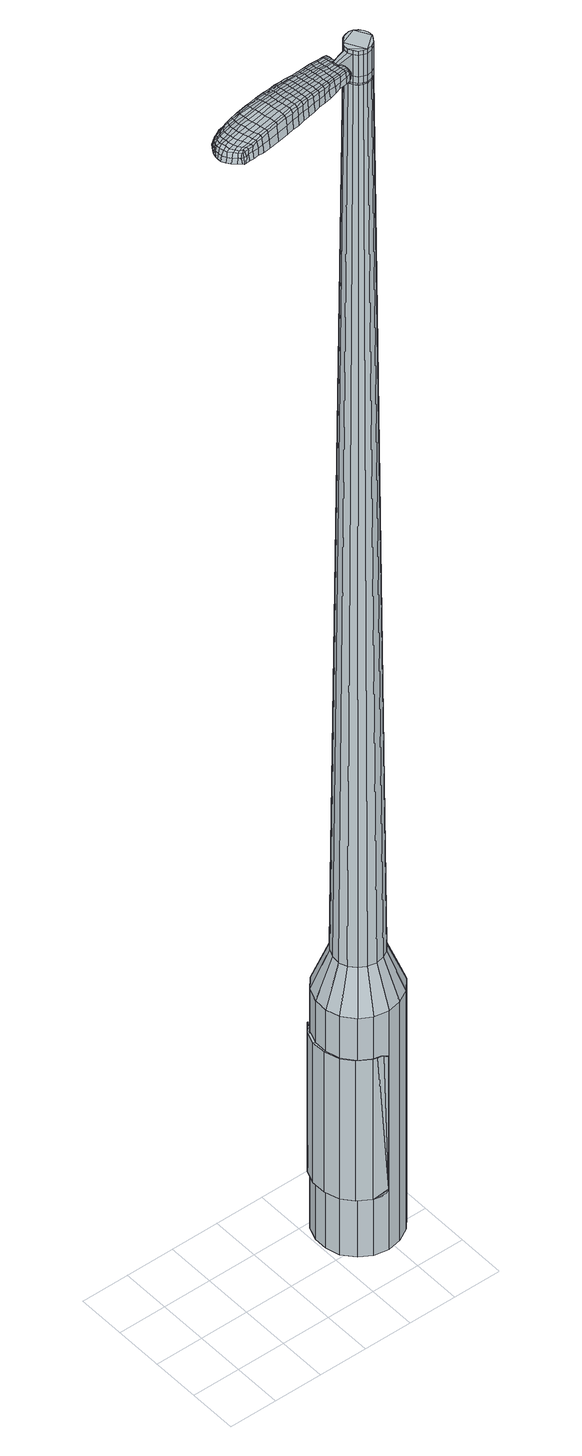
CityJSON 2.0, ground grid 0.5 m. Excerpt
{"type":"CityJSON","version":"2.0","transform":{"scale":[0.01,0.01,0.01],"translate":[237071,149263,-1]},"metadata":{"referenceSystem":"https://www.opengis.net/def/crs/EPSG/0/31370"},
"CityObjects":{
"object1":{"type":"GenericCityObject","attributes":{"cluster":267,"mean_distance_to_centroid":0.3,"new_centroid_x":237072.96,"new_centroid_y":149263.75,"mean_distance_to_camera":8.05,"H1":12.56,"H2":13.1,"Z_final":115.96,"cluster2":-1,"proj_x":237071.95,"proj_y":149257.54,"id_line":44023,"bearing_l":279.25,"distance":6.3,"orientation":"right","G_obj":189.25},"geometry":[{"type":"MultiSurface","lod":"2","boundaries":[[[0,1,2,3]],[[1,4,5,2]],[[4,6,7,5]],[[6,8,9,7]],[[8,10,11,9]],[[10,12,13,11]],[[12,14,15,13]],[[14,16,17,15]],[[16,18,19,17]],[[18,20,21,19]],[[20,22,23,21]],[[22,24,25,23]],[[24,26,27,25]],[[26,28,29,27]],[[28,30,31,29]],[[30,32,33,31]],[[32,34,35,33]],[[34,0,3,35]],[[36,37,38,39]],[[38,40,41,42]],[[41,43,42]],[[42,44,45,46]],[[45,47,46]],[[46,48,49,50]],[[49,51,50]],[[42,46,50,38]],[[50,52,39,38]],[[53,36,39]],[[2,5,7,35]],[[7,9,11,15]],[[11,13,15]],[[15,17,19,23]],[[19,21,23]],[[23,25,27,31]],[[27,29,31]],[[15,23,31,7]],[[31,33,35,7]],[[3,2,35]],[[1,0,54,55]],[[0,34,56,54]],[[34,32,57,56]],[[32,30,58,57]],[[30,28,59,58]],[[28,26,60,59]],[[26,24,61,60]],[[24,22,62,61]],[[22,20,63,62]],[[20,18,64,63]],[[18,16,65,64]],[[16,14,66,65]],[[14,12,67,66]],[[12,10,68,67]],[[10,8,69,68]],[[8,6,70,69]],[[6,4,71,70]],[[4,1,55,71]],[[55,54,72,73]],[[54,56,74,72]],[[56,57,75,74]],[[57,58,76,75]],[[58,59,77,76]],[[59,60,78,77]],[[60,61,79,78]],[[61,62,80,79]],[[62,63,81,80]],[[63,64,82,81]],[[64,65,83,82]],[[65,66,84,83]],[[66,67,85,84]],[[67,68,86,85]],[[68,69,87,86]],[[69,70,88,87]],[[70,71,89,88]],[[71,55,73,89]],[[90,91,92,93]],[[74,94,91,90]],[[95,96,94,74]],[[76,97,96,95]],[[98,99,97,76]],[[78,100,99,98]],[[101,102,100,78]],[[103,104,102,101]],[[105,106,104,103]],[[107,108,106,105]],[[83,109,108,107]],[[110,111,109,83]],[[85,112,111,110]],[[113,114,112,85]],[[87,115,114,113]],[[116,117,115,87]],[[89,118,117,116]],[[93,92,118,89]],[[119,120,121,122]],[[123,119,122,124]],[[125,123,124,126]],[[127,125,126,128]],[[129,127,128,130]],[[131,129,130,132]],[[133,131,132,134]],[[135,133,134,136]],[[137,135,136,138]],[[139,137,138,140]],[[141,139,140,142]],[[143,141,142,144]],[[145,143,144,146]],[[147,145,146,148]],[[149,147,148,150]],[[151,149,150,152]],[[73,72,90,93]],[[72,74,90]],[[75,95,74]],[[75,76,95]],[[77,98,76]],[[77,78,98]],[[79,101,78]],[[79,80,103,101]],[[80,81,105,103]],[[81,82,107,105]],[[82,83,107]],[[84,110,83]],[[84,85,110]],[[86,113,85]],[[86,87,113]],[[88,116,87]],[[88,89,116]],[[73,93,89]],[[153,154,92,91]],[[154,118,92]],[[155,117,118]],[[155,115,117]],[[156,114,115]],[[156,112,114]],[[157,111,112]],[[157,109,111]],[[158,108,109]],[[158,159,106,108]],[[159,160,104,106]],[[160,161,102,104]],[[161,100,102]],[[162,99,100]],[[162,97,99]],[[163,96,97]],[[163,94,96]],[[153,91,94]],[[39,52,151,164]],[[154,153,165,152]],[[53,39,164,120]],[[153,94,121,165]],[[36,53,120,119]],[[94,163,122,121]],[[37,36,119,123]],[[163,97,124,122]],[[38,37,123,125]],[[97,162,126,124]],[[40,38,125,127]],[[162,100,128,126]],[[41,40,127,129]],[[100,161,130,128]],[[43,41,129,131]],[[161,160,132,130]],[[42,43,131,133]],[[160,159,134,132]],[[44,42,133,135]],[[159,158,136,134]],[[45,44,135,137]],[[158,109,138,136]],[[47,45,137,139]],[[109,157,140,138]],[[46,47,139,141]],[[157,112,142,140]],[[48,46,141,143]],[[112,156,144,142]],[[49,48,143,145]],[[156,115,146,144]],[[51,49,145,147]],[[115,155,148,146]],[[50,51,147,149]],[[155,118,150,148]],[[52,50,149,151]],[[118,154,152,150]],[[151,152,166,167]],[[152,165,168,166]],[[165,121,169,168]],[[121,120,170,169]],[[120,164,171,170]],[[164,151,167,171]],[[172,173,174,175]],[[176,172,175,177]],[[172,176,178,179]],[[173,172,179,180]],[[181,182,183,184]],[[185,181,184,186]],[[181,185,187,188]],[[182,181,188,189]],[[190,191,192,193]],[[194,190,193,195]],[[190,194,196,197]],[[191,190,197,198]],[[199,200,201,202]],[[203,199,202,204]],[[199,203,205,206]],[[200,199,206,207]],[[208,209,210,211]],[[212,208,211,213]],[[208,212,214,215]],[[209,208,215,216]],[[217,218,219,220]],[[221,217,220,222]],[[217,221,223,224]],[[218,217,224,225]],[[226,227,228,229]],[[218,226,229,219]],[[226,218,225,230]],[[227,226,230,231]],[[232,233,234,235]],[[227,232,235,228]],[[232,227,231,236]],[[233,232,236,237]],[[238,176,177,239]],[[233,238,239,234]],[[238,233,237,240]],[[176,238,240,178]],[[241,242,243,244]],[[245,241,244,246]],[[241,245,247,248]],[[242,241,248,249]],[[250,251,252,253]],[[242,250,253,243]],[[250,242,249,254]],[[251,250,254,255]],[[256,257,258,259]],[[251,256,259,252]],[[256,251,255,260]],[[257,256,260,261]],[[262,263,264,265]],[[257,262,265,258]],[[262,257,261,266]],[[263,262,266,267]],[[268,173,180,269]],[[263,268,269,264]],[[268,263,267,270]],[[173,268,270,174]],[[271,272,273,274]],[[275,271,274,276]],[[271,275,277,278]],[[272,271,278,279]],[[280,281,282,283]],[[272,280,283,273]],[[280,272,279,284]],[[281,280,284,285]],[[286,287,288,289]],[[281,286,289,282]],[[286,281,285,290]],[[287,286,290,291]],[[292,185,186,293]],[[287,292,293,288]],[[292,287,291,294]],[[185,292,294,187]],[[295,296,297,298]],[[299,295,298,300]],[[295,299,301,302]],[[296,295,302,303]],[[304,305,306,307]],[[296,304,307,297]],[[304,296,303,308]],[[305,304,308,309]],[[310,311,312,313]],[[305,310,313,306]],[[310,305,309,314]],[[311,310,314,315]],[[316,317,318,319]],[[311,316,319,312]],[[316,311,315,320]],[[317,316,320,321]],[[322,182,189,323]],[[317,322,323,318]],[[322,317,321,324]],[[182,322,324,183]],[[325,211,210,326]],[[327,325,326,328]],[[325,327,329,330]],[[211,325,330,213]],[[331,327,328,332]],[[333,331,332,334]],[[331,333,335,336]],[[327,331,336,329]],[[337,333,334,338]],[[339,337,338,340]],[[337,339,341,342]],[[333,337,342,335]],[[343,339,340,344]],[[345,343,344,346]],[[343,345,347,348]],[[339,343,348,341]],[[349,345,346,350]],[[200,349,350,201]],[[349,200,207,351]],[[345,349,351,347]],[[352,353,198,197]],[[354,352,197,196]],[[352,354,355,356]],[[353,352,356,357]],[[358,359,357,356]],[[360,358,356,355]],[[358,360,361,362]],[[359,358,362,363]],[[364,365,363,362]],[[366,364,362,361]],[[364,366,367,368]],[[365,364,368,369]],[[370,371,369,368]],[[372,370,368,367]],[[370,372,205,203]],[[371,370,203,204]],[[373,374,375,376]],[[275,373,376,277]],[[373,275,276,377]],[[374,373,377,378]],[[379,194,195,380]],[[374,379,380,375]],[[379,374,378,381]],[[194,379,381,196]],[[382,383,384,385]],[[221,382,385,223]],[[382,221,222,386]],[[383,382,386,387]],[[388,389,390,391]],[[383,388,391,384]],[[388,383,387,392]],[[389,388,392,393]],[[394,191,198,395]],[[389,394,395,390]],[[394,389,393,396]],[[191,394,396,192]],[[397,398,399,400]],[[179,397,400,180]],[[397,179,178,401]],[[398,397,401,402]],[[403,404,405,406]],[[398,403,406,399]],[[403,398,402,407]],[[404,403,407,408]],[[409,202,201,410]],[[404,409,410,405]],[[409,404,408,411]],[[202,409,411,204]],[[412,413,414,415]],[[184,412,415,186]],[[412,184,183,416]],[[413,412,416,417]],[[418,206,205,419]],[[413,418,419,414]],[[418,413,417,420]],[[206,418,420,207]],[[421,422,423,424]],[[299,421,424,301]],[[421,299,300,425]],[[422,421,425,426]],[[427,212,213,428]],[[422,427,428,423]],[[427,422,426,429]],[[212,427,429,214]],[[430,431,432,433]],[[245,430,433,247]],[[430,245,246,434]],[[431,430,434,435]],[[436,437,438,439]],[[431,436,439,432]],[[436,431,435,440]],[[437,436,440,441]],[[442,209,216,443]],[[437,442,443,438]],[[442,437,441,444]],[[209,442,444,210]],[[445,446,435,434]],[[244,445,434,246]],[[445,244,243,447]],[[446,445,447,448]],[[449,450,441,440]],[[446,449,440,435]],[[449,446,448,451]],[[450,449,451,452]],[[453,326,210,444]],[[450,453,444,441]],[[453,450,452,454]],[[326,453,454,328]],[[455,456,457,458]],[[302,455,458,303]],[[455,302,301,424]],[[456,455,424,423]],[[459,330,329,460]],[[456,459,460,457]],[[459,456,423,428]],[[330,459,428,213]],[[461,462,448,447]],[[253,461,447,243]],[[461,253,252,463]],[[462,461,463,464]],[[465,466,452,451]],[[462,465,451,448]],[[465,462,464,467]],[[466,465,467,468]],[[469,332,328,454]],[[466,469,454,452]],[[469,466,468,470]],[[332,469,470,334]],[[471,472,473,474]],[[308,471,474,309]],[[471,308,303,458]],[[472,471,458,457]],[[475,336,335,476]],[[472,475,476,473]],[[475,472,457,460]],[[336,475,460,329]],[[477,478,464,463]],[[259,477,463,252]],[[477,259,258,479]],[[478,477,479,480]],[[481,482,468,467]],[[478,481,467,464]],[[481,478,480,483]],[[482,481,483,484]],[[485,338,334,470]],[[482,485,470,468]],[[485,482,484,486]],[[338,485,486,340]],[[487,488,489,490]],[[314,487,490,315]],[[487,314,309,474]],[[488,487,474,473]],[[491,342,341,492]],[[488,491,492,489]],[[491,488,473,476]],[[342,491,476,335]],[[493,494,480,479]],[[265,493,479,258]],[[493,265,264,495]],[[494,493,495,496]],[[497,498,484,483]],[[494,497,483,480]],[[497,494,496,499]],[[498,497,499,500]],[[501,344,340,486]],[[498,501,486,484]],[[501,498,500,502]],[[344,501,502,346]],[[503,504,505,506]],[[320,503,506,321]],[[503,320,315,490]],[[504,503,490,489]],[[507,348,347,508]],[[504,507,508,505]],[[507,504,489,492]],[[348,507,492,341]],[[509,510,496,495]],[[269,509,495,264]],[[509,269,180,400]],[[510,509,400,399]],[[511,512,500,499]],[[510,511,499,496]],[[511,510,399,406]],[[512,511,406,405]],[[513,350,346,502]],[[512,513,502,500]],[[513,512,405,410]],[[350,513,410,201]],[[514,515,417,416]],[[324,514,416,183]],[[514,324,321,506]],[[515,514,506,505]],[[516,351,207,420]],[[515,516,420,417]],[[516,515,505,508]],[[351,516,508,347]],[[517,518,378,377]],[[274,517,377,276]],[[517,274,273,519]],[[518,517,519,520]],[[521,354,196,381]],[[518,521,381,378]],[[521,518,520,522]],[[354,521,522,355]],[[523,524,525,526]],[[224,523,526,225]],[[523,224,223,385]],[[524,523,385,384]],[[527,528,529,530]],[[524,527,530,525]],[[527,524,384,391]],[[528,527,391,390]],[[531,353,357,532]],[[528,531,532,529]],[[531,528,390,395]],[[353,531,395,198]],[[533,534,520,519]],[[283,533,519,273]],[[533,283,282,535]],[[534,533,535,536]],[[537,360,355,522]],[[534,537,522,520]],[[537,534,536,538]],[[360,537,538,361]],[[539,540,541,542]],[[230,539,542,231]],[[539,230,225,526]],[[540,539,526,525]],[[543,544,545,546]],[[540,543,546,541]],[[543,540,525,530]],[[544,543,530,529]],[[547,359,363,548]],[[544,547,548,545]],[[547,544,529,532]],[[359,547,532,357]],[[549,550,536,535]],[[289,549,535,282]],[[549,289,288,551]],[[550,549,551,552]],[[553,366,361,538]],[[550,553,538,536]],[[553,550,552,554]],[[366,553,554,367]],[[555,556,557,558]],[[236,555,558,237]],[[555,236,231,542]],[[556,555,542,541]],[[559,560,561,562]],[[556,559,562,557]],[[559,556,541,546]],[[560,559,546,545]],[[563,365,369,564]],[[560,563,564,561]],[[563,560,545,548]],[[365,563,548,363]],[[565,566,552,551]],[[293,565,551,288]],[[565,293,186,415]],[[566,565,415,414]],[[567,372,367,554]],[[566,567,554,552]],[[567,566,414,419]],[[372,567,419,205]],[[568,569,402,401]],[[240,568,401,178]],[[568,240,237,558]],[[569,568,558,557]],[[570,571,408,407]],[[569,570,407,402]],[[570,569,557,562]],[[571,570,562,561]],[[572,371,204,411]],[[571,572,411,408]],[[572,571,561,564]],[[371,572,564,369]],[[573,574,575,576]],[[576,575,577,578]],[[579,577,575,580]],[[580,575,574,581]],[[582,583,584,585]],[[585,584,586,587]],[[588,586,584,589]],[[589,584,583,590]],[[591,592,593,594]],[[594,593,595,596]],[[597,595,593,598]],[[598,593,592,599]],[[600,601,602,603]],[[603,602,604,605]],[[606,604,602,607]],[[607,602,601,608]],[[609,610,611,612]],[[612,611,613,614]],[[615,613,611,616]],[[616,611,610,617]],[[618,619,620,621]],[[621,620,622,623]],[[624,622,620,625]],[[625,620,619,626]],[[627,628,629,630]],[[630,629,619,618]],[[626,619,629,631]],[[631,629,628,632]],[[633,634,635,636]],[[636,635,628,627]],[[632,628,635,637]],[[637,635,634,638]],[[578,577,639,640]],[[640,639,634,633]],[[638,634,639,641]],[[641,639,577,579]],[[642,643,644,645]],[[645,644,646,647]],[[648,646,644,649]],[[649,644,643,650]],[[651,652,653,654]],[[654,653,643,642]],[[650,643,653,655]],[[655,653,652,656]],[[657,658,659,660]],[[660,659,652,651]],[[656,652,659,661]],[[661,659,658,662]],[[663,664,665,666]],[[666,665,658,657]],[[662,658,665,667]],[[667,665,664,668]],[[581,574,669,670]],[[670,669,664,663]],[[668,664,669,671]],[[671,669,574,573]],[[672,673,674,675]],[[675,674,676,677]],[[678,676,674,679]],[[679,674,673,680]],[[681,682,683,684]],[[684,683,673,672]],[[680,673,683,685]],[[685,683,682,686]],[[687,688,689,690]],[[690,689,682,681]],[[686,682,689,691]],[[691,689,688,692]],[[587,586,693,694]],[[694,693,688,687]],[[692,688,693,695]],[[695,693,586,588]],[[696,697,698,699]],[[699,698,700,701]],[[702,700,698,703]],[[703,698,697,704]],[[705,706,707,708]],[[708,707,697,696]],[[704,697,707,709]],[[709,707,706,710]],[[711,712,713,714]],[[714,713,706,705]],[[710,706,713,715]],[[715,713,712,716]],[[717,718,719,720]],[[720,719,712,711]],[[716,712,719,721]],[[721,719,718,722]],[[590,583,723,724]],[[724,723,718,717]],[[722,718,723,725]],[[725,723,583,582]],[[609,612,726,727]],[[727,726,728,729]],[[730,728,726,731]],[[731,726,612,614]],[[729,728,732,733]],[[733,732,734,735]],[[736,734,732,737]],[[737,732,728,730]],[[735,734,738,739]],[[739,738,740,741]],[[742,740,738,743]],[[743,738,734,736]],[[741,740,744,745]],[[745,744,746,747]],[[748,746,744,749]],[[749,744,740,742]],[[747,746,750,751]],[[751,750,601,600]],[[608,601,750,752]],[[752,750,746,748]],[[599,753,754,598]],[[598,754,755,597]],[[756,755,754,757]],[[757,754,753,758]],[[758,759,760,757]],[[757,760,761,756]],[[762,761,760,763]],[[763,760,759,764]],[[764,765,766,763]],[[763,766,767,762]],[[768,767,766,769]],[[769,766,765,770]],[[770,771,772,769]],[[769,772,773,768]],[[606,773,772,604]],[[604,772,771,605]],[[774,775,776,777]],[[777,776,676,678]],[[677,676,776,778]],[[778,776,775,779]],[[596,595,780,781]],[[781,780,775,774]],[[779,775,780,782]],[[782,780,595,597]],[[783,784,785,786]],[[786,785,622,624]],[[623,622,785,787]],[[787,785,784,788]],[[789,790,791,792]],[[792,791,784,783]],[[788,784,791,793]],[[793,791,790,794]],[[599,592,795,796]],[[796,795,790,789]],[[794,790,795,797]],[[797,795,592,591]],[[798,799,800,801]],[[801,800,580,581]],[[579,580,800,802]],[[802,800,799,803]],[[804,805,806,807]],[[807,806,799,798]],[[803,799,806,808]],[[808,806,805,809]],[[600,603,810,811]],[[811,810,805,804]],[[809,805,810,812]],[[812,810,603,605]],[[813,814,815,816]],[[816,815,585,587]],[[582,585,815,817]],[[817,815,814,818]],[[606,607,819,820]],[[820,819,814,813]],[[818,814,819,821]],[[821,819,607,608]],[[822,823,824,825]],[[825,824,700,702]],[[701,700,824,826]],[[826,824,823,827]],[[614,613,828,829]],[[829,828,823,822]],[[827,823,828,830]],[[830,828,613,615]],[[831,832,833,834]],[[834,833,646,648]],[[647,646,833,835]],[[835,833,832,836]],[[837,838,839,840]],[[840,839,832,831]],[[836,832,839,841]],[[841,839,838,842]],[[617,610,843,844]],[[844,843,838,837]],[[842,838,843,845]],[[845,843,610,609]],[[836,846,847,835]],[[835,847,645,647]],[[642,645,847,848]],[[848,847,846,849]],[[842,850,851,841]],[[841,851,846,836]],[[849,846,851,852]],[[852,851,850,853]],[[609,727,854,845]],[[845,854,850,842]],[[853,850,854,855]],[[855,854,727,729]],[[856,857,858,859]],[[859,858,703,704]],[[702,703,858,825]],[[825,858,857,822]],[[730,731,860,861]],[[861,860,857,856]],[[822,857,860,829]],[[829,860,731,614]],[[849,862,848]],[[848,862,654,642]],[[651,654,862,863]],[[853,864,865,852]],[[852,865,862,849]],[[863,862,865,866]],[[866,865,864,867]],[[729,733,868,855]],[[855,868,864,853]],[[867,864,868,869]],[[869,868,733,735]],[[870,871,872,873]],[[873,872,709,710]],[[704,709,872,859]],[[859,872,871,856]],[[736,737,874,875]],[[875,874,871,870]],[[856,871,874,861]],[[861,874,737,730]],[[876,877,863]],[[863,877,660,651]],[[657,660,877,878]],[[878,877,876,879]],[[867,880,881,866]],[[866,881,876,863]],[[879,876,881,882]],[[882,881,880,883]],[[735,739,884,869]],[[869,884,880,867]],[[883,880,884,885]],[[885,884,739,741]],[[886,887,888,889]],[[889,888,715,716]],[[710,715,888,873]],[[873,888,887,870]],[[742,743,890,891]],[[891,890,887,886]],[[870,887,890,875]],[[875,890,743,736]],[[879,892,893,878]],[[878,893,666,657]],[[663,666,893,894]],[[894,893,892,895]],[[883,896,897,882]],[[882,897,892,879]],[[895,892,897,898]],[[898,897,896,899]],[[741,745,900,885]],[[885,900,896,883]],[[899,896,900,901]],[[901,900,745,747]],[[902,903,904,905]],[[905,904,721,722]],[[716,721,904,889]],[[889,904,903,886]],[[748,749,906,907]],[[907,906,903,902]],[[886,903,906,891]],[[891,906,749,742]],[[895,908,909,894]],[[894,909,670,663]],[[581,670,909,801]],[[801,909,908,798]],[[899,910,911,898]],[[898,911,908,895]],[[798,908,911,807]],[[807,911,910,804]],[[747,751,912,901]],[[901,912,910,899]],[[804,910,912,811]],[[811,912,751,600]],[[818,913,914,817]],[[817,914,725,582]],[[722,725,914,905]],[[905,914,913,902]],[[608,752,915,821]],[[821,915,913,818]],[[902,913,915,907]],[[907,915,752,748]],[[779,916,917,778]],[[778,917,675,677]],[[672,675,917,918]],[[918,917,916,919]],[[597,755,920,782]],[[782,920,916,779]],[[919,916,920,921]],[[921,920,755,756]],[[922,923,924,925]],[[925,924,625,626]],[[624,625,924,786]],[[786,924,923,783]],[[926,927,928,929]],[[929,928,923,922]],[[783,923,928,792]],[[792,928,927,789]],[[758,753,930,931]],[[931,930,927,926]],[[789,927,930,796]],[[796,930,753,599]],[[919,932,933,918]],[[918,933,684,672]],[[681,684,933,934]],[[934,933,932,935]],[[756,761,936,921]],[[921,936,932,919]],[[935,932,936,937]],[[937,936,761,762]],[[938,939,940,941]],[[941,940,631,632]],[[626,631,940,925]],[[925,940,939,922]],[[942,943,944,945]],[[945,944,939,938]],[[922,939,944,929]],[[929,944,943,926]],[[764,759,946,947]],[[947,946,943,942]],[[926,943,946,931]],[[931,946,759,758]],[[935,948,949,934]],[[934,949,690,681]],[[687,690,949,950]],[[950,949,948,951]],[[762,767,952,937]],[[937,952,948,935]],[[951,948,952,953]],[[953,952,767,768]],[[954,955,956,957]],[[957,956,637,638]],[[632,637,956,941]],[[941,956,955,938]],[[958,959,960,961]],[[961,960,955,954]],[[938,955,960,945]],[[945,960,959,942]],[[770,765,962,963]],[[963,962,959,958]],[[942,959,962,947]],[[947,962,765,764]],[[951,964,965,950]],[[950,965,694,687]],[[587,694,965,816]],[[816,965,964,813]],[[768,773,966,953]],[[953,966,964,951]],[[813,964,966,820]],[[820,966,773,606]],[[803,967,968,802]],[[802,968,641,579]],[[638,641,968,957]],[[957,968,967,954]],[[809,969,970,808]],[[808,970,967,803]],[[954,967,970,961]],[[961,970,969,958]],[[605,771,971,812]],[[812,971,969,809]],[[958,969,971,963]],[[963,971,771,770]],[[573,576,175,174]],[[576,578,177,175]],[[588,589,188,187]],[[589,590,189,188]],[[591,594,193,192]],[[594,596,195,193]],[[615,616,215,214]],[[616,617,216,215]],[[618,621,220,219]],[[621,623,222,220]],[[627,630,229,228]],[[630,618,219,229]],[[633,636,235,234]],[[636,627,228,235]],[[578,640,239,177]],[[640,633,234,239]],[[648,649,248,247]],[[649,650,249,248]],[[650,655,254,249]],[[655,656,255,254]],[[656,661,260,255]],[[661,662,261,260]],[[662,667,266,261]],[[667,668,267,266]],[[668,671,270,267]],[[671,573,174,270]],[[678,679,278,277]],[[679,680,279,278]],[[680,685,284,279]],[[685,686,285,284]],[[686,691,290,285]],[[691,692,291,290]],[[692,695,294,291]],[[695,588,187,294]],[[696,699,298,297]],[[699,701,300,298]],[[705,708,307,306]],[[708,696,297,307]],[[711,714,313,312]],[[714,705,306,313]],[[717,720,319,318]],[[720,711,312,319]],[[590,724,323,189]],[[724,717,318,323]],[[774,777,376,375]],[[777,678,277,376]],[[596,781,380,195]],[[781,774,375,380]],[[623,787,386,222]],[[787,788,387,386]],[[788,793,392,387]],[[793,794,393,392]],[[794,797,396,393]],[[797,591,192,396]],[[701,826,425,300]],[[826,827,426,425]],[[827,830,429,426]],[[830,615,214,429]],[[831,834,433,432]],[[834,648,247,433]],[[837,840,439,438]],[[840,831,432,439]],[[617,844,443,216]],[[844,837,438,443]],[[972,973,974,975]],[[976,977,975,974]],[[978,979,980,981]],[[982,983,984,985]],[[973,986,987,974]],[[988,976,974,987]],[[989,978,981,990]],[[991,992,983,982]],[[986,993,994,987]],[[994,995,988,987]],[[996,989,990,997]],[[998,992,991,999]],[[993,1000,1001,994]],[[1001,1002,995,994]],[[1003,996,997,1004]],[[1005,998,999,1006]],[[1007,1008,1009,1010]],[[1011,1012,1008,1007]],[[1011,1013,1014,1012]],[[1013,1015,1016,1014]],[[1017,1018,1019,1020]],[[1021,1022,1018,1017]],[[1023,1024,1022,1021]],[[1025,1026,1024,1023]],[[1020,1009,1008,1017]],[[1017,1008,1012,1021]],[[1012,1014,1023,1021]],[[1014,1016,1025,1023]],[[981,980,977,976]],[[990,981,976,988]],[[995,997,990,988]],[[1002,1004,997,995]],[[982,985,979,978]],[[991,982,978,989]],[[999,991,989,996]],[[1006,999,996,1003]],[[983,1007,1010,984]],[[992,1011,1007,983]],[[1013,1011,992,998]],[[1015,1013,998,1005]],[[1027,1028,1029,1030]],[[1029,1031,1032,1033]],[[1029,1033,1034,1035]],[[1029,1035,1030]],[[1036,1027,1030,1037]],[[1038,1037,1030,1039]],[[1040,1039,1030]],[[1041,1029,1028,1042]],[[1043,1041,1042,1044]],[[1045,1043,1044,1046]],[[1047,1045,1046,1048]],[[1049,1047,1048,1050]],[[1050,1051,1052,1053]],[[1050,1053,1054,1055]],[[1050,1055,1056,1057]],[[1056,1058,1059,1060]],[[1056,1060,1061,1062]],[[1056,1062,1057]],[[1050,1057,1049]],[[1063,1064,1028,1027]],[[1065,1066,1031,1029]],[[1067,1068,1040,1030]],[[1064,1069,1042,1028]],[[1070,1065,1029,1041]],[[1069,1071,1044,1042]],[[1072,1070,1041,1043]],[[1071,1073,1046,1044]],[[1074,1072,1043,1045]],[[1073,1075,1048,1046]],[[1076,1074,1045,1047]],[[1075,1077,1050,1048]],[[1078,1076,1047,1049]],[[1077,1079,1051,1050]],[[1080,1081,1058,1056]],[[1082,1078,1049,1057]],[[1052,1051,1079,1083]],[[1053,1052,1083,1084]],[[1054,1053,1084,1085]],[[1055,1054,1085,1086]],[[1056,1055,1086,1080]],[[1087,1063,1027,1036]],[[1088,1087,1036,1037]],[[1089,1088,1037,1038]],[[1090,1089,1038,1039]],[[1068,1090,1039,1040]],[[1032,1031,1066,1091]],[[1059,1058,1081,1092]],[[1033,1032,1091,1093]],[[1034,1033,1093,1094]],[[1035,1034,1094,1095]],[[1030,1035,1095,1067]],[[1060,1059,1092,1096]],[[1061,1060,1096,1097]],[[1062,1061,1097,1098]],[[1057,1062,1098,1082]]]}]}
},
"vertices":[
[153,67,384],[153,81,384],[153,81,96],[153,67,96],[158,95,384],[158,95,96],[168,106,384],[168,106,96],[180,113,384],[180,113,96],[195,116,384],[195,116,96],[209,113,384],[209,113,96],[222,106,384],[222,106,96],[231,94,384],[231,94,96],[236,80,384],[236,80,96],[236,66,384],[236,66,96],[231,52,384],[231,52,96],[221,41,384],[221,41,96],[208,34,384],[208,34,96],[194,31,384],[194,31,96],[179,34,384],[179,34,96],[167,41,384],[167,41,96],[157,53,384],[157,53,96],[186,63,1524],[190,61,1524],[194,60,1524],[181,71,1524],[199,61,1524],[203,63,1524],[208,71,1524],[206,67,1524],[208,76,1524],[206,80,1524],[199,86,1524],[203,84,1524],[195,87,1524],[190,86,1524],[183,80,1524],[186,84,1524],[181,76,1524],[183,67,1524],[169,69,429],[170,78,429],[172,61,429],[178,54,429],[185,50,429],[194,48,429],[203,50,429],[210,54,429],[216,61,429],[219,69,429],[219,78,429],[216,86,429],[211,93,429],[203,97,429],[195,99,429],[186,97,429],[178,93,429],[173,86,429],[181,71,1483],[181,76,1483],[183,67,1483],[186,63,1483],[190,61,1483],[194,60,1483],[199,61,1483],[203,63,1483],[206,67,1483],[208,71,1483],[208,76,1483],[206,80,1483],[203,84,1483],[199,86,1483],[195,87,1483],[190,86,1483],[186,84,1483],[183,80,1483],[182,71,1483],[182,71,1485],[182,76,1485],[182,76,1483],[183,67,1485],[186,64,1483],[186,64,1485],[190,61,1485],[194,61,1483],[194,61,1485],[199,61,1485],[202,64,1483],[202,64,1485],[205,67,1483],[205,67,1485],[207,71,1483],[207,71,1485],[207,76,1483],[207,76,1485],[206,80,1485],[203,83,1483],[203,83,1485],[199,86,1485],[195,86,1483],[195,86,1485],[190,86,1485],[186,83,1483],[186,83,1485],[183,80,1485],[186,63,1519],[183,67,1519],[183,67,1493],[186,63,1493],[190,61,1519],[190,61,1493],[194,60,1519],[194,60,1493],[199,61,1519],[199,61,1493],[203,63,1519],[203,63,1493],[206,67,1519],[206,67,1493],[208,71,1519],[208,71,1493],[208,76,1519],[208,76,1493],[206,80,1519],[206,80,1493],[203,84,1519],[203,84,1493],[199,86,1519],[199,86,1493],[195,87,1519],[195,87,1493],[190,86,1519],[190,86,1493],[186,84,1519],[186,84,1493],[183,80,1519],[183,80,1493],[181,76,1519],[181,76,1493],[181,71,1485],[181,76,1485],[186,84,1485],[195,87,1485],[203,84,1485],[208,76,1485],[208,71,1485],[206,67,1485],[203,63,1485],[194,60,1485],[186,63,1485],[181,71,1519],[181,71,1493],[162,71,1513],[162,71,1518],[163,68,1513],[163,65,1513],[163,65,1518],[163,68,1518],[86,76,1519],[93,77,1518],[92,78,1509],[85,77,1510],[78,75,1519],[76,76,1510],[79,73,1526],[88,74,1525],[95,75,1525],[92,38,1519],[99,39,1518],[100,41,1525],[93,39,1525],[84,36,1519],[85,38,1526],[83,34,1510],[91,36,1510],[98,37,1509],[17,43,1519],[17,47,1519],[16,47,1513],[16,43,1513],[19,39,1519],[18,39,1513],[20,40,1524],[19,43,1524],[18,47,1524],[90,55,1530],[97,56,1529],[97,60,1529],[90,58,1530],[81,54,1531],[81,57,1531],[82,50,1530],[91,51,1530],[98,53,1529],[170,68,1512],[169,71,1512],[168,71,1517],[169,68,1517],[170,65,1512],[169,65,1517],[169,65,1506],[169,68,1506],[169,71,1506],[28,65,1519],[31,66,1519],[30,67,1512],[27,66,1512],[26,64,1518],[25,65,1512],[27,63,1522],[29,64,1523],[32,65,1524],[36,67,1519],[41,68,1519],[40,70,1512],[35,68,1512],[37,66,1524],[42,67,1525],[47,70,1519],[55,71,1519],[53,72,1511],[46,71,1511],[48,68,1526],[56,70,1526],[66,73,1519],[65,74,1510],[67,72,1526],[160,83,1513],[152,83,1513],[153,82,1518],[161,82,1517],[165,84,1512],[165,83,1516],[164,84,1506],[159,84,1507],[151,84,1507],[145,82,1514],[137,81,1515],[138,80,1520],[146,81,1519],[144,83,1507],[136,82,1507],[130,80,1515],[122,80,1516],[124,78,1522],[131,79,1521],[129,82,1508],[121,81,1508],[115,79,1517],[108,78,1517],[109,77,1524],[116,78,1523],[114,80,1508],[106,79,1509],[101,77,1518],[102,76,1524],[99,79,1509],[33,29,1519],[36,30,1519],[37,31,1524],[33,31,1523],[31,30,1518],[31,31,1522],[30,28,1512],[32,28,1512],[36,28,1512],[41,30,1519],[47,30,1519],[47,32,1525],[42,31,1524],[40,28,1512],[46,29,1512],[53,31,1519],[61,32,1519],[61,34,1526],[53,32,1526],[52,29,1511],[60,30,1511],[72,34,1519],[73,36,1526],[71,32,1510],[165,53,1513],[157,52,1513],[156,51,1507],[164,52,1507],[170,55,1512],[169,54,1506],[169,56,1516],[165,55,1517],[158,53,1518],[150,50,1514],[142,49,1515],[142,47,1507],[149,49,1507],[150,52,1519],[143,50,1520],[135,47,1515],[128,45,1516],[127,44,1508],[134,45,1508],[136,48,1521],[129,47,1522],[121,44,1517],[113,42,1517],[112,40,1509],[120,42,1508],[121,45,1523],[114,44,1524],[106,41,1518],[105,39,1509],[107,42,1524],[163,67,1519],[163,70,1519],[156,66,1520],[156,69,1520],[156,63,1520],[164,64,1519],[149,65,1522],[148,68,1522],[141,64,1523],[141,66,1523],[142,61,1523],[149,62,1521],[134,62,1524],[133,65,1524],[127,61,1525],[126,64,1525],[127,58,1525],[134,59,1524],[119,60,1526],[119,63,1526],[112,59,1527],[112,62,1527],[113,55,1527],[120,57,1526],[105,58,1528],[104,61,1528],[105,54,1528],[22,44,1527],[21,48,1527],[23,40,1526],[28,41,1527],[26,45,1528],[26,48,1528],[32,46,1529],[32,49,1529],[34,42,1528],[41,43,1530],[40,47,1530],[39,50,1530],[47,48,1531],[46,52,1531],[48,44,1530],[57,45,1531],[56,49,1531],[55,53,1531],[69,51,1531],[68,55,1531],[69,48,1531],[28,30,1518],[26,32,1519],[25,31,1513],[28,29,1513],[30,31,1523],[27,33,1523],[22,35,1519],[21,35,1513],[24,36,1524],[24,63,1518],[22,61,1518],[23,60,1523],[25,62,1523],[23,64,1513],[21,61,1513],[20,58,1519],[18,54,1519],[19,54,1524],[21,58,1523],[19,58,1513],[17,54,1513],[17,51,1519],[18,51,1524],[16,50,1513],[88,73,1528],[88,71,1528],[95,72,1528],[95,74,1527],[79,72,1528],[79,70,1529],[88,68,1529],[89,65,1530],[96,66,1529],[96,69,1528],[80,67,1529],[80,64,1530],[89,62,1530],[96,63,1529],[80,60,1531],[93,41,1528],[93,43,1529],[84,41,1529],[84,39,1528],[100,42,1527],[100,45,1528],[92,47,1529],[83,45,1530],[99,48,1528],[172,56,1512],[171,58,1512],[170,59,1517],[170,57,1517],[171,55,1506],[171,58,1506],[171,62,1512],[170,62,1517],[170,61,1506],[168,83,1512],[168,81,1512],[167,82,1506],[167,84,1506],[166,82,1517],[167,80,1517],[168,79,1512],[169,76,1512],[168,77,1506],[167,79,1506],[167,78,1517],[167,76,1517],[169,74,1512],[168,74,1506],[168,73,1517],[161,81,1519],[161,80,1519],[154,80,1520],[154,79,1520],[162,77,1519],[162,75,1519],[154,76,1520],[155,74,1520],[163,72,1519],[155,71,1520],[165,56,1519],[165,58,1519],[157,56,1520],[158,54,1520],[164,61,1519],[157,60,1520],[146,80,1521],[147,78,1521],[139,79,1522],[139,77,1522],[147,76,1521],[147,73,1521],[140,75,1522],[140,72,1523],[148,70,1522],[140,69,1523],[150,53,1521],[150,55,1521],[143,53,1522],[143,51,1522],[150,58,1521],[142,57,1522],[131,78,1523],[132,76,1523],[124,77,1524],[124,75,1524],[132,74,1523],[133,71,1524],[125,73,1525],[125,70,1525],[133,68,1524],[126,67,1525],[136,50,1523],[136,52,1523],[128,50,1524],[129,48,1524],[135,55,1524],[128,54,1525],[117,76,1525],[117,74,1525],[110,75,1526],[110,73,1526],[117,72,1526],[118,69,1526],[110,71,1527],[111,68,1527],[118,66,1526],[111,65,1527],[121,47,1525],[121,49,1525],[114,48,1526],[114,45,1526],[120,53,1526],[113,51,1527],[102,75,1527],[103,73,1527],[103,70,1527],[103,67,1528],[104,64,1528],[107,44,1527],[107,46,1527],[106,50,1528],[32,32,1525],[29,33,1525],[35,32,1526],[33,34,1526],[26,36,1526],[30,37,1527],[28,62,1525],[26,61,1525],[30,61,1526],[31,63,1525],[24,58,1525],[22,55,1526],[26,56,1527],[28,59,1526],[21,51,1526],[26,52,1527],[41,32,1526],[39,34,1527],[47,33,1527],[45,35,1528],[36,38,1528],[43,39,1529],[36,64,1526],[35,63,1527],[41,64,1528],[42,66,1527],[33,60,1527],[32,57,1528],[39,58,1529],[40,61,1528],[32,53,1528],[39,54,1530],[53,34,1528],[52,36,1529],[61,35,1528],[60,37,1529],[50,40,1529],[58,41,1530],[48,67,1528],[47,65,1528],[56,66,1529],[56,68,1528],[47,62,1529],[46,59,1530],[55,60,1530],[55,64,1530],[46,55,1530],[55,57,1531],[73,37,1529],[72,39,1529],[71,43,1530],[68,70,1528],[67,68,1529],[67,65,1530],[67,62,1530],[68,59,1531],[92,76,1509],[94,75,1518],[87,74,1518],[85,75,1509],[78,73,1519],[77,74,1510],[79,71,1525],[88,72,1525],[95,73,1525],[100,43,1525],[99,41,1518],[92,40,1518],[93,41,1525],[83,38,1519],[84,40,1525],[82,36,1510],[91,38,1509],[98,39,1509],[18,47,1513],[19,47,1519],[19,44,1519],[18,44,1513],[21,40,1519],[20,40,1513],[22,41,1524],[21,44,1524],[20,47,1524],[97,59,1528],[97,56,1528],[90,55,1529],[89,58,1529],[81,54,1529],[80,57,1529],[82,50,1529],[90,52,1529],[98,53,1528],[166,70,1516],[167,71,1512],[168,68,1512],[167,68,1516],[168,65,1512],[167,65,1516],[167,65,1506],[167,68,1506],[166,71,1506],[31,65,1512],[32,64,1519],[29,63,1518],[28,64,1512],[27,62,1518],[26,63,1512],[28,61,1522],[29,62,1523],[33,63,1523],[41,68,1512],[42,66,1519],[37,65,1519],[35,66,1512],[37,64,1524],[43,65,1525],[54,70,1511],[55,69,1519],[48,68,1519],[46,69,1511],[49,67,1525],[56,68,1526],[67,71,1519],[65,72,1510],[68,70,1526],[153,80,1518],[152,81,1513],[160,81,1513],[161,81,1517],[165,82,1512],[164,81,1515],[164,82,1506],[159,82,1506],[151,82,1507],[138,78,1520],[137,79,1514],[145,80,1514],[146,79,1519],[144,81,1507],[136,80,1507],[124,76,1522],[123,78,1516],[130,78,1515],[131,77,1521],[129,80,1508],[121,79,1508],[109,75,1523],[108,76,1517],[115,77,1516],[116,76,1522],[114,78,1508],[106,77,1508],[101,75,1517],[102,74,1524],[99,77,1509],[37,33,1523],[36,32,1519],[33,31,1518],[33,33,1523],[31,32,1518],[32,32,1522],[31,30,1512],[33,30,1512],[36,30,1512],[47,34,1525],[47,32,1519],[41,32,1519],[42,33,1524],[40,30,1512],[46,31,1512],[61,36,1526],[61,34,1519],[53,33,1519],[53,34,1525],[52,31,1511],[60,32,1511],[72,36,1519],[73,37,1526],[71,34,1510],[156,52,1507],[157,54,1513],[164,55,1513],[163,54,1506],[169,57,1512],[168,56,1506],[168,57,1515],[164,56,1517],[157,55,1518],[141,49,1507],[142,50,1514],[149,52,1514],[148,51,1507],[150,53,1519],[143,52,1520],[126,46,1508],[127,47,1516],[135,49,1515],[134,47,1508],[135,50,1521],[128,49,1522],[112,42,1508],[113,44,1517],[120,46,1516],[119,44,1508],[121,47,1522],[114,46,1523],[106,42,1517],[105,41,1509],[107,44,1524],[162,67,1518],[162,70,1518],[155,66,1519],[155,69,1519],[156,63,1519],[163,64,1518],[148,65,1520],[148,67,1520],[141,64,1521],[140,66,1521],[141,61,1521],[148,62,1520],[133,62,1523],[133,65,1523],[126,61,1524],[126,64,1524],[127,58,1524],[134,59,1523],[119,60,1525],[118,63,1525],[111,59,1526],[111,62,1526],[112,56,1526],[119,57,1525],[104,58,1527],[104,61,1527],[105,54,1527],[22,48,1526],[23,44,1526],[24,41,1525],[28,41,1526],[27,45,1526],[26,48,1526],[33,49,1528],[33,46,1528],[34,42,1527],[41,43,1528],[40,47,1529],[40,50,1529],[47,52,1530],[47,48,1530],[48,44,1529],[57,46,1530],[56,50,1530],[55,53,1530],[68,55,1530],[68,52,1530],[69,48,1530],[27,33,1513],[27,34,1518],[29,32,1518],[29,31,1512],[31,33,1523],[28,34,1523],[24,37,1519],[23,36,1513],[25,37,1523],[25,59,1523],[24,59,1518],[25,61,1518],[27,61,1523],[24,62,1512],[23,60,1512],[21,54,1523],[20,54,1519],[22,57,1519],[23,57,1523],[21,57,1513],[19,54,1513],[19,50,1519],[20,50,1524],[18,50,1513],[95,71,1527],[88,70,1527],[88,71,1527],[95,72,1526],[80,70,1527],[79,69,1528],[96,65,1528],[89,65,1528],[88,68,1528],[95,69,1527],[80,66,1528],[80,63,1529],[89,61,1529],[96,62,1528],[80,60,1529],[84,42,1528],[92,44,1527],[93,42,1527],[84,41,1527],[99,44,1526],[99,45,1527],[91,47,1528],[83,46,1528],[98,49,1527],[168,58,1516],[169,58,1512],[170,57,1512],[169,58,1516],[169,56,1506],[168,57,1506],[169,61,1512],[168,62,1516],[168,61,1506],[165,81,1506],[166,81,1512],[166,82,1512],[165,82,1506],[165,81,1516],[165,80,1516],[165,76,1506],[166,76,1512],[166,79,1512],[165,79,1506],[165,78,1516],[166,75,1516],[167,73,1512],[166,73,1506],[166,73,1516],[160,79,1518],[160,80,1518],[153,79,1519],[153,78,1519],[161,75,1518],[161,77,1518],[154,76,1519],[154,74,1519],[162,72,1518],[155,71,1519],[157,56,1519],[164,58,1518],[164,57,1518],[157,55,1519],[163,61,1518],[156,60,1519],[146,78,1520],[139,77,1521],[147,73,1520],[146,75,1520],[139,74,1521],[139,72,1521],[147,70,1520],[140,69,1521],[142,54,1521],[150,55,1520],[150,54,1520],[142,52,1521],[149,58,1520],[142,57,1521],[131,76,1522],[131,77,1522],[124,76,1523],[124,75,1523],[132,71,1522],[132,73,1522],[124,72,1523],[125,70,1524],[132,68,1523],[125,67,1524],[128,51,1523],[135,52,1522],[135,51,1522],[128,49,1523],[134,56,1522],[127,54,1523],[117,74,1524],[117,75,1524],[109,74,1525],[109,73,1525],[117,69,1525],[117,71,1524],[110,70,1525],[110,67,1526],[118,66,1525],[111,65,1526],[113,48,1525],[120,49,1524],[121,48,1524],[114,46,1525],[120,53,1524],[113,51,1525],[102,72,1526],[102,73,1526],[103,66,1527],[103,69,1526],[103,64,1527],[106,46,1526],[107,45,1526],[105,50,1526],[30,34,1524],[32,33,1524],[36,33,1525],[34,35,1525],[27,37,1525],[31,38,1525],[30,61,1525],[27,59,1524],[29,61,1524],[32,62,1525],[27,55,1526],[24,54,1525],[25,57,1524],[29,58,1525],[23,51,1525],[26,52,1526],[39,35,1526],[41,34,1526],[47,34,1526],[45,36,1527],[37,38,1526],[43,39,1527],[42,63,1527],[36,62,1526],[37,63,1526],[43,64,1526],[40,57,1528],[33,56,1527],[34,59,1526],[41,60,1527],[33,53,1527],[39,54,1528],[52,37,1527],[53,35,1527],[61,36,1527],[60,38,1528],[50,40,1528],[58,42,1529],[56,66,1528],[48,64,1527],[48,66,1527],[56,67,1527],[55,60,1529],[47,58,1529],[47,62,1528],[55,63,1528],[46,55,1529],[55,56,1530],[72,40,1528],[72,38,1528],[70,44,1529],[68,67,1528],[68,69,1528],[67,61,1529],[67,65,1529],[68,58,1530],[164,83,1508],[165,76,1508],[133,72,1509],[132,80,1509],[112,69,1510],[110,78,1510],[73,63,1512],[71,73,1512],[89,75,1511],[90,66,1511],[55,61,1513],[42,58,1514],[40,67,1514],[53,70,1513],[167,69,1508],[134,64,1509],[113,61,1510],[74,54,1512],[92,57,1511],[56,51,1513],[43,49,1514],[168,63,1508],[136,56,1509],[115,52,1510],[76,45,1512],[93,48,1511],[44,40,1514],[58,42,1513],[169,56,1508],[137,48,1509],[116,44,1510],[77,36,1512],[95,39,1511],[46,32,1514],[59,33,1513],[28,55,1514],[24,53,1514],[23,60,1514],[27,64,1514],[30,47,1514],[25,46,1514],[31,39,1514],[26,39,1514],[32,30,1514],[27,32,1514],[20,50,1515],[17,46,1515],[17,47,1515],[19,54,1515],[20,45,1515],[17,45,1515],[21,41,1515],[18,44,1515],[22,37,1515],[18,43,1515],[182,32,334],[178,33,334],[178,33,165],[192,30,171],[182,32,165],[186,31,165],[188,31,166],[190,30,167],[192,30,169],[186,31,334],[188,31,333],[190,30,332],[192,30,331],[192,30,328],[165,41,165],[165,41,334],[156,52,165],[156,52,334],[151,67,165],[151,67,334],[151,82,165],[151,82,334],[156,96,165],[156,96,334],[159,99,334],[162,102,334],[163,104,333],[165,106,332],[165,107,331],[166,107,328],[159,99,165],[166,107,171],[165,107,169],[165,106,167],[163,104,166],[162,102,165],[183,35,334],[179,36,334],[179,36,165],[183,35,165],[192,33,171],[192,33,328],[167,43,334],[167,43,165],[159,54,334],[159,54,165],[154,67,334],[154,67,165],[154,81,334],[154,81,165],[159,94,334],[159,94,165],[161,97,334],[168,105,328],[168,105,171],[161,97,165],[164,100,334],[165,102,333],[167,104,332],[168,105,331],[186,34,334],[189,34,333],[191,33,332],[192,33,331],[186,34,165],[168,105,169],[189,34,166],[191,33,167],[192,33,169],[167,104,167],[165,102,166],[164,100,165]
]}
